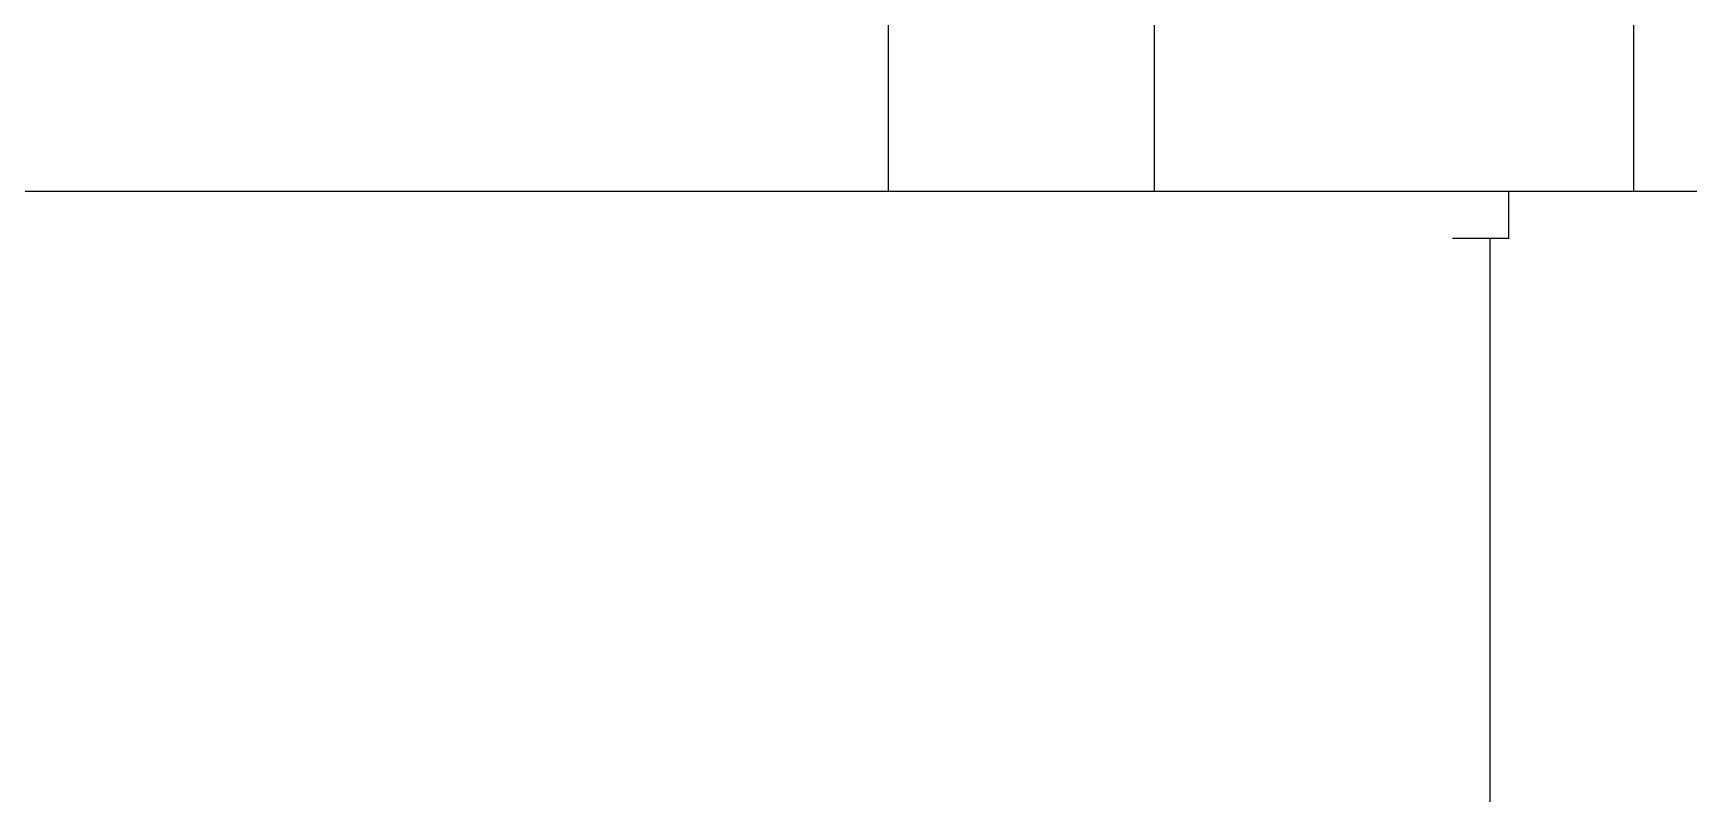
# Model space of a CAD drawing. Extents: x -409572 to -157272, y 600795 to 878326.
# Drawn here: x -392247 to -391608, y 813606 to 813899 of the extents above; entities that cross this region are included whole.
import ezdxf

# ---------------------------------------------------------------- set-up
doc = ezdxf.new("R2010")
doc.units = 0
doc.header["$LTSCALE"] = 1000
doc.header["$MEASUREMENT"] = 0
doc.layers.get('0').update_dxf_attribs({"linetype": 'CONTINUOUS'})

msp = doc.modelspace()

# ---------------------------------------------------------------- linework, layer by layer
at = {"linetype": 'CONTINUOUS'}
for p, q in [((-391916.92, 813838.26), (-391916.92, 814128.66)), ((-391814.25, 813838.26), (-391814.25, 814128.66)), ((-391629.12, 813838.26), (-391629.12, 814128.66)), ((-392610.25, 813838.26), (-391586.59, 813838.26)), ((-391677.34, 813820.11), (-391677.34, 813838.26)), ((-391699.12, 813820.11), (-391677.34, 813820.11)), ((-391684.6, 813275.61), (-391684.6, 813820.11))]:
    msp.add_line(p, q, dxfattribs=at)

doc.saveas('drawing.dxf')
